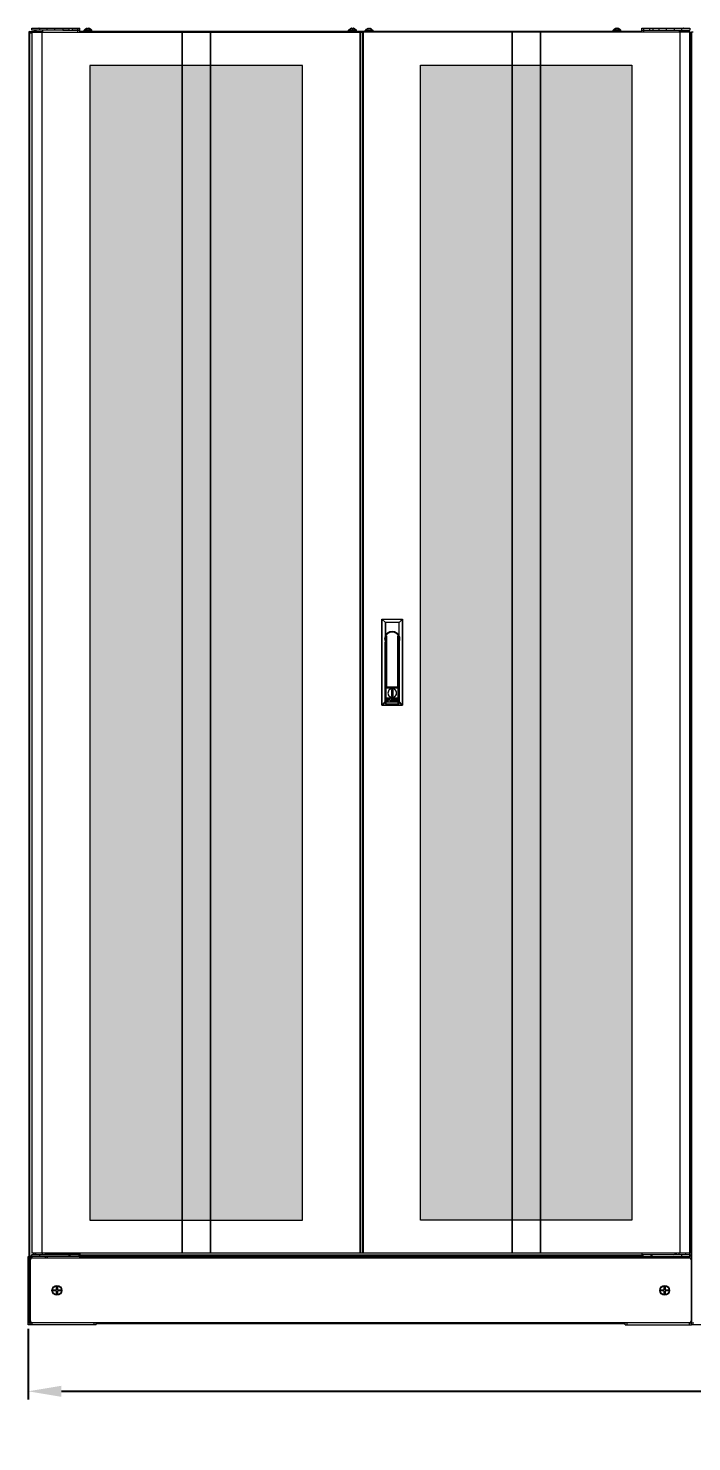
# Model space of a CAD drawing. Header units: millimetres. Extents: x 0 to 299, y -18 to 195.
# Drawn here: x 0 to 99.9, y -17.6 to 195 of the extents above; entities that cross this region are included whole.
import ezdxf

# ---------------------------------------------------------------- set-up
doc = ezdxf.new("R2010")
doc.units = ezdxf.units.MM
for name, color, linetype in [('2401-00329-M6-16TMHO_0', 7, 'Continuous'), ('2401-00460-M6-12PSTTHC_0', 7, 'Continuous'), ('2404-00056_0', 7, 'Continuous'), ('4204-00441-MS731-1_0', 7, 'Continuous'), ('4212-06592_0', 7, 'Continuous'), ('4212-06603_1_0', 7, 'Continuous'), ('4212-06603_1_MIR_0', 7, 'Continuous'), ('4212-06603_2_0', 7, 'Continuous'), ('4212-06603_2_MIR_0', 7, 'Continuous'), ('4212-06607_0', 7, 'Continuous'), ('4212-06611_0', 7, 'Continuous'), ('4212-06613_1_0', 7, 'Continuous'), ('4212-06613_2_0', 7, 'Continuous'), ('4212-06613_2_MIR_0', 7, 'Continuous'), ('4212-06613_3_0', 7, 'Continuous'), ('4212-06614_1_0', 7, 'Continuous'), ('4212-06615_1_0', 7, 'Continuous'), ('4212-06616_1_0', 7, 'Continuous'), ('4212-14520_0', 7, 'Continuous'), ('4212-14525_0', 7, 'Continuous'), ('4212-14541_0', 7, 'Continuous'), ('4212-14557_0', 7, 'Continuous'), ('4212-14559_1_0', 7, 'Continuous'), ('4212-14578_1_0', 7, 'Continuous'), ('4212-15502_0', 7, 'Continuous')]:
    doc.layers.add(name, color=color, linetype=linetype)
doc.styles.get("Standard").update_dxf_attribs({"font": 'arial.ttf'})
doc.dimstyles.new('ISO-25', dxfattribs={"dimtxt": 2.5, "dimasz": 2.5, "dimexe": 1.25, "dimexo": 0.625, "dimtad": 1, "dimtxsty": 'Standard', "dimcen": 2.5, "dimadec": 0, "dimazin": 0, "dimtfac": 1, "dimtmove": 0, "dimatfit": 3, "dimfxl": 1, "dimarcsym": 0})

# ---------------------------------------------------------------- blocks, each defined once
blk = doc.blocks.new('*D7')
at = {"color": 0, "lineweight": -2, "transparency": 16777216}
for p, q in [((0, -0.62), (0, -11.26)), ((299.19, -0.62), (299.19, -11.26)), ((5, -10.01), (134.78, -10.01)), ((294.19, -10.01), (164.41, -10.01))]:
    blk.add_line(p, q, dxfattribs=at)
at = {"color": 0, "transparency": 16777216}
for points in [[(5, -9.17), (5, -10.84), (0, -10.01)], [(294.19, -9.17), (294.19, -10.84), (299.19, -10.01)]]:
    blk.add_solid(points, dxfattribs=at)
at = {"layer": 'Defpoints', "color": 0, "transparency": 16777216}
for p in [(0, 0), (299.19, 0), (299.19, -10.01)]:
    blk.add_point(p, dxfattribs=at)
at = {"color": 0, "transparency": 16777216, "insert": (149.6, -10.01), "char_height": 5, "attachment_point": 5, "rotation": 1}
blk.add_mtext('3000 mm', dxfattribs=at)

msp = doc.modelspace()

# ---------------------------------------------------------------- hatches: boundary and pattern name
at = {"lineweight": 18}
h = msp.add_hatch(dxfattribs=at)
h.set_pattern_fill('HONEY', color=256, scale=0.298618, style=0)
h.set_pattern_definition([(0, (-4325.0375, -836.6914), (1.4221659, 0.82108767), [0.9481106, -1.8962212]), (120, (-4325.0375, -836.6914), (-1.42216573, 0.82108796), [0.9481106, -1.8962212]), (60, (-4325.0375, -836.6914), (1.7e-07, 1.64217563), [-1.8962212, 0.9481106])])
h.paths.add_polyline_path([(9.267, 189.393), (9.267, 15.727), (41.279, 15.727), (41.279, 189.393)])
edge = h.paths.add_edge_path()
edge.add_line((59.037, 15.727), (59.037, 189.443))
edge.add_line((90.849, 15.727), (59.037, 15.727))
edge.add_line((90.849, 189.443), (90.849, 15.727))
edge.add_line((59.037, 189.443), (90.849, 189.443))
edge = h.paths.add_edge_path()
edge.add_line((289.928, 15.727), (208.345, 15.727))
edge.add_line((208.345, 15.727), (208.345, 189.443))
edge.add_line((238.018, 189.443), (208.345, 189.443))
edge.add_line((238.018, 132.507), (238.018, 189.443))
edge.add_line((238.018, 132.507), (260.255, 132.507))
edge.add_line((260.255, 132.507), (260.255, 189.443))
edge.add_line((260.255, 189.443), (289.928, 189.443))
edge.add_line((289.928, 189.443), (289.928, 15.727))
edge = h.paths.add_edge_path()
edge.add_line((190.389, 15.727), (108.806, 15.727))
edge.add_line((108.806, 15.727), (108.806, 189.443))
edge.add_line((190.389, 189.443), (190.389, 15.727))
edge.add_line((108.806, 189.443), (190.389, 189.443))

# ---------------------------------------------------------------- linework, layer by layer
at = {"layer": '2401-00329-M6-16TMHO_0', "color": 7, "linetype": 'Continuous', "lineweight": 18}
for p, q in [((3.723, 5.101), (3.723, 5.251)), ((3.723, 5.251), (4.245, 5.251)), ((4.245, 5.101), (3.723, 5.101)), ((4.245, 5.251), (4.245, 5.773)), ((4.245, 5.773), (4.395, 5.773)), ((4.245, 4.579), (4.245, 5.101)), ((4.395, 4.579), (4.245, 4.579)), ((4.395, 5.773), (4.395, 5.251)), ((4.395, 5.251), (4.917, 5.251)), ((4.395, 5.101), (4.395, 4.579)), ((4.917, 5.101), (4.395, 5.101)), ((4.917, 5.251), (4.917, 5.101)), ((95.199, 5.251), (95.722, 5.251)), ((95.199, 5.101), (95.199, 5.251)), ((95.722, 5.101), (95.199, 5.101)), ((95.722, 5.773), (95.871, 5.773)), ((95.722, 5.251), (95.722, 5.773)), ((95.722, 4.579), (95.722, 5.101)), ((95.871, 4.579), (95.722, 4.579)), ((95.871, 5.773), (95.871, 5.251)), ((95.871, 5.251), (96.394, 5.251)), ((96.394, 5.101), (95.871, 5.101)), ((95.871, 5.101), (95.871, 4.579)), ((96.394, 5.251), (96.394, 5.101))]:
    msp.add_line(p, q, dxfattribs=at)
for centre in [(4.32, 5.176), (95.796, 5.176)]:
    msp.add_circle(centre, 0.697, dxfattribs=at)
at = {"layer": '2401-00460-M6-12PSTTHC_0', "color": 7, "linetype": 'Continuous', "lineweight": 18}
for p, q in [((0.936, 194.549), (0.936, 194.699)), ((1.443, 195), (1.428, 194.997)), ((1.458, 195.001), (1.443, 195)), ((1.458, 194.997), (1.458, 195.001)), ((1.608, 195.001), (1.608, 194.997)), ((1.622, 195), (1.608, 195.001)), ((1.637, 194.997), (1.622, 195)), ((8.401, 194.549), (8.401, 194.709)), ((9.596, 194.709), (8.401, 194.709)), ((8.675, 194.919), (8.675, 194.924)), ((8.836, 194.985), (8.817, 194.98)), ((8.851, 194.989), (8.834, 194.985)), ((8.865, 194.992), (8.85, 194.988)), ((8.88, 194.995), (8.864, 194.992)), ((8.894, 194.997), (8.879, 194.995)), ((8.894, 194.997), (8.909, 195)), ((8.924, 195.001), (8.909, 195)), ((8.924, 194.919), (8.924, 195.001)), ((9.073, 195.001), (9.073, 194.919)), ((9.088, 195), (9.073, 195.001)), ((9.103, 194.997), (9.088, 195)), ((9.118, 194.995), (9.102, 194.997)), ((9.132, 194.992), (9.117, 194.995)), ((9.147, 194.988), (9.131, 194.992)), ((9.162, 194.985), (9.146, 194.989)), ((9.32, 194.92), (9.322, 194.919)), ((9.322, 194.924), (9.322, 194.919)), ((9.596, 194.549), (9.596, 194.709)), ((48.217, 194.549), (48.217, 194.709)), ((49.411, 194.709), (48.217, 194.709)), ((48.491, 194.919), (48.491, 194.924)), ((48.652, 194.985), (48.633, 194.98)), ((48.667, 194.989), (48.65, 194.985)), ((48.681, 194.992), (48.665, 194.988)), ((48.695, 194.995), (48.68, 194.992)), ((48.71, 194.997), (48.695, 194.995)), ((48.709, 194.997), (48.724, 195)), ((48.739, 195.001), (48.725, 195)), ((48.739, 194.919), (48.739, 195.001)), ((48.889, 195.001), (48.889, 194.919)), ((48.904, 195), (48.889, 195.001)), ((48.919, 194.997), (48.904, 195)), ((48.933, 194.995), (48.918, 194.997)), ((48.948, 194.992), (48.933, 194.995)), ((48.963, 194.988), (48.947, 194.992)), ((48.978, 194.985), (48.961, 194.989)), ((49.136, 194.92), (49.138, 194.919)), ((49.138, 194.924), (49.138, 194.919)), ((49.411, 194.549), (49.411, 194.709)), ((50.705, 194.549), (50.705, 194.679)), ((51.9, 194.679), (50.705, 194.679)), ((50.979, 194.889), (50.979, 194.894)), ((51.14, 194.955), (51.121, 194.95)), ((51.155, 194.959), (51.138, 194.955)), ((51.169, 194.962), (51.154, 194.959)), ((51.184, 194.965), (51.168, 194.962)), ((51.198, 194.968), (51.183, 194.965)), ((51.198, 194.967), (51.213, 194.97)), ((51.228, 194.971), (51.213, 194.97)), ((51.228, 194.889), (51.228, 194.971)), ((51.377, 194.971), (51.377, 194.889)), ((51.392, 194.97), (51.377, 194.971)), ((51.407, 194.967), (51.392, 194.97)), ((51.422, 194.965), (51.407, 194.968)), ((51.437, 194.962), (51.421, 194.965)), ((51.451, 194.959), (51.436, 194.962)), ((51.467, 194.955), (51.45, 194.959)), ((51.624, 194.891), (51.626, 194.889)), ((51.626, 194.894), (51.626, 194.889)), ((51.9, 194.549), (51.9, 194.679)), ((88.032, 194.549), (88.032, 194.709)), ((89.227, 194.709), (88.032, 194.709)), ((88.306, 194.919), (88.306, 194.924)), ((88.468, 194.985), (88.449, 194.98)), ((88.482, 194.989), (88.466, 194.985)), ((88.497, 194.992), (88.481, 194.988)), ((88.511, 194.995), (88.496, 194.992)), ((88.526, 194.997), (88.51, 194.995)), ((88.525, 194.997), (88.54, 195)), ((88.555, 195.001), (88.54, 195)), ((88.555, 194.919), (88.555, 195.001)), ((88.704, 195.001), (88.704, 194.919)), ((88.719, 195), (88.704, 195.001)), ((88.734, 194.997), (88.719, 195)), ((88.749, 194.995), (88.734, 194.997)), ((88.764, 194.992), (88.748, 194.995)), ((88.778, 194.988), (88.763, 194.992)), ((88.794, 194.985), (88.777, 194.989)), ((88.951, 194.92), (88.953, 194.919)), ((88.953, 194.924), (88.953, 194.919)), ((89.227, 194.549), (89.227, 194.709)), ((98.494, 195), (98.479, 194.997)), ((98.509, 195.001), (98.494, 195)), ((98.509, 194.997), (98.509, 195.001)), ((98.658, 195.001), (98.658, 194.997)), ((98.673, 195), (98.658, 195.001)), ((98.688, 194.997), (98.673, 195)), ((99.181, 194.549), (99.181, 194.699))]:
    msp.add_line(p, q, dxfattribs=at)
for points in [[(8.675, 194.924), (8.649, 194.909), (8.588, 194.869), (8.526, 194.823), (8.464, 194.769), (8.401, 194.709)], [(8.675, 194.919), (8.704, 194.935), (8.731, 194.947), (8.755, 194.958), (8.777, 194.966), (8.798, 194.974), (8.817, 194.98)], [(8.82, 194.981), (8.803, 194.975), (8.783, 194.969), (8.762, 194.96), (8.739, 194.951), (8.717, 194.941), (8.701, 194.933)], [(8.998, 194.924), (8.973, 194.924), (8.949, 194.922), (8.924, 194.919)], [(9.073, 194.919), (9.048, 194.922), (9.023, 194.924), (8.998, 194.924)], [(9.322, 194.919), (9.292, 194.935), (9.266, 194.947), (9.242, 194.958), (9.219, 194.966), (9.199, 194.974), (9.179, 194.98), (9.16, 194.985)], [(9.176, 194.981), (9.194, 194.975), (9.214, 194.969), (9.235, 194.96), (9.258, 194.951), (9.28, 194.941), (9.296, 194.933)], [(9.322, 194.924), (9.347, 194.909), (9.409, 194.869), (9.471, 194.823), (9.533, 194.769), (9.596, 194.709)], [(48.49, 194.924), (48.465, 194.909), (48.403, 194.869), (48.342, 194.823), (48.279, 194.769), (48.217, 194.709)], [(48.491, 194.919), (48.52, 194.935), (48.546, 194.947), (48.571, 194.958), (48.593, 194.966), (48.614, 194.974), (48.633, 194.98)], [(48.636, 194.981), (48.618, 194.975), (48.599, 194.969), (48.577, 194.96), (48.555, 194.951), (48.532, 194.941), (48.516, 194.933)], [(48.814, 194.924), (48.789, 194.924), (48.764, 194.922), (48.739, 194.919)], [(48.889, 194.919), (48.864, 194.922), (48.839, 194.924), (48.814, 194.924)], [(49.138, 194.919), (49.108, 194.935), (49.082, 194.947), (49.057, 194.958), (49.035, 194.966), (49.014, 194.974), (48.995, 194.98), (48.976, 194.985)], [(48.992, 194.981), (49.01, 194.975), (49.029, 194.969), (49.051, 194.96), (49.073, 194.951), (49.096, 194.941), (49.112, 194.933)], [(49.138, 194.924), (49.163, 194.909), (49.225, 194.869), (49.287, 194.823), (49.349, 194.769), (49.411, 194.709)], [(50.979, 194.894), (50.954, 194.88), (50.892, 194.84), (50.83, 194.793), (50.768, 194.739), (50.705, 194.679)], [(50.979, 194.889), (51.008, 194.905), (51.035, 194.918), (51.059, 194.928), (51.081, 194.937), (51.102, 194.944), (51.121, 194.95)], [(51.124, 194.951), (51.107, 194.945), (51.087, 194.939), (51.066, 194.931), (51.043, 194.921), (51.021, 194.911), (51.005, 194.903)], [(51.302, 194.894), (51.278, 194.894), (51.253, 194.892), (51.228, 194.889)], [(51.377, 194.889), (51.352, 194.892), (51.327, 194.894), (51.302, 194.894)], [(51.626, 194.889), (51.597, 194.905), (51.57, 194.918), (51.546, 194.928), (51.524, 194.937), (51.503, 194.944), (51.484, 194.95), (51.465, 194.955)], [(51.481, 194.951), (51.498, 194.945), (51.518, 194.939), (51.539, 194.931), (51.562, 194.921), (51.584, 194.911), (51.6, 194.903)], [(51.626, 194.894), (51.651, 194.88), (51.713, 194.84), (51.775, 194.793), (51.837, 194.739), (51.9, 194.679)], [(88.306, 194.924), (88.281, 194.909), (88.219, 194.869), (88.157, 194.823), (88.095, 194.769), (88.032, 194.709)], [(88.306, 194.919), (88.336, 194.935), (88.362, 194.947), (88.386, 194.958), (88.409, 194.966), (88.429, 194.974), (88.449, 194.98)], [(88.452, 194.981), (88.434, 194.975), (88.414, 194.969), (88.393, 194.96), (88.37, 194.951), (88.348, 194.941), (88.332, 194.933)], [(88.63, 194.924), (88.605, 194.924), (88.58, 194.922), (88.555, 194.919)], [(88.704, 194.919), (88.679, 194.922), (88.655, 194.924), (88.63, 194.924)], [(88.953, 194.919), (88.924, 194.935), (88.897, 194.947), (88.873, 194.958), (88.851, 194.966), (88.83, 194.974), (88.811, 194.98), (88.792, 194.985)], [(88.808, 194.981), (88.825, 194.975), (88.845, 194.969), (88.866, 194.96), (88.889, 194.951), (88.911, 194.941), (88.927, 194.933)], [(88.953, 194.924), (88.979, 194.909), (89.04, 194.869), (89.102, 194.823), (89.164, 194.769), (89.227, 194.709)]]:
    msp.add_lwpolyline(points, dxfattribs=at)
at = {"layer": '2404-00056_0', "color": 7, "linetype": 'Continuous', "lineweight": 18}
for centre in [(4.32, 5.176), (95.796, 5.176)]:
    msp.add_circle(centre, 0.747, dxfattribs=at)
at = {"layer": '4204-00441-MS731-1_0', "color": 7, "linetype": 'Continuous', "lineweight": 18}
for p, q in [((53.244, 93.194), (53.244, 106.134)), ((53.759, 105.618), (53.244, 106.134)), ((53.244, 106.134), (56.329, 106.134)), ((53.262, 93.243), (53.262, 106.115)), ((53.262, 106.115), (56.311, 106.115)), ((53.728, 105.65), (53.728, 103.583)), ((55.845, 105.65), (53.728, 105.65)), ((53.759, 105.618), (53.759, 103.652)), ((55.814, 105.618), (53.759, 105.618)), ((55.814, 105.618), (56.329, 106.134)), ((55.814, 103.652), (55.814, 105.618)), ((55.845, 103.583), (55.845, 105.65)), ((56.311, 106.115), (56.311, 93.243)), ((56.329, 106.134), (56.329, 93.194)), ((53.741, 93.722), (53.741, 102.681)), ((53.791, 93.393), (53.791, 102.582)), ((53.841, 102.595), (53.841, 103.446)), ((53.891, 103.557), (53.891, 95.981)), ((53.94, 103.587), (53.94, 95.981)), ((55.632, 95.981), (55.632, 103.587)), ((55.682, 95.981), (55.682, 103.557)), ((55.732, 102.595), (55.732, 103.446)), ((55.782, 102.582), (55.782, 93.393)), ((55.832, 102.681), (55.832, 93.722)), ((53.94, 95.981), (53.891, 95.981)), ((53.891, 93.393), (53.891, 95.732)), ((55.682, 95.732), (53.891, 95.732)), ((53.99, 95.931), (53.99, 95.881)), ((53.99, 95.931), (55.583, 95.931)), ((53.99, 95.881), (55.583, 95.881)), ((55.583, 95.931), (55.583, 95.881)), ((55.632, 95.981), (55.682, 95.981)), ((55.682, 93.393), (55.682, 95.732)), ((53.262, 93.243), (53.741, 93.722)), ((53.293, 93.212), (53.765, 93.684)), ((55.682, 94.239), (53.891, 94.239)), ((53.891, 93.701), (55.682, 93.701)), ((54.085, 93.789), (54.085, 94.18)), ((54.085, 94.18), (54.281, 94.18)), ((54.134, 93.789), (54.085, 93.789)), ((54.134, 94.139), (54.134, 94.014)), ((54.289, 94.139), (54.134, 94.139)), ((54.134, 94.014), (54.289, 94.014)), ((54.134, 93.964), (54.134, 93.789)), ((54.281, 93.964), (54.134, 93.964)), ((54.281, 94.18), (54.321, 94.172)), ((54.321, 93.972), (54.281, 93.964)), ((54.313, 94.13), (54.289, 94.139)), ((54.289, 94.014), (54.313, 94.022)), ((54.33, 94.114), (54.313, 94.13)), ((54.313, 94.022), (54.33, 94.039)), ((54.321, 94.172), (54.354, 94.147)), ((54.354, 93.997), (54.321, 93.972)), ((54.338, 94.089), (54.33, 94.114)), ((54.33, 94.039), (54.338, 94.064)), ((54.338, 94.064), (54.338, 94.089)), ((54.354, 94.147), (54.379, 94.114)), ((54.379, 94.031), (54.354, 93.997)), ((54.379, 94.114), (54.387, 94.089)), ((54.387, 94.055), (54.379, 94.031)), ((54.387, 94.089), (54.387, 94.055)), ((54.452, 94.18), (54.452, 93.922)), ((54.501, 94.18), (54.452, 94.18)), ((54.452, 93.922), (54.46, 93.881)), ((54.46, 93.881), (54.476, 93.847)), ((54.476, 93.847), (54.509, 93.814)), ((54.501, 93.922), (54.501, 94.18)), ((54.509, 93.889), (54.501, 93.922)), ((54.525, 93.864), (54.509, 93.889)), ((54.509, 93.814), (54.542, 93.797)), ((54.55, 93.847), (54.525, 93.864)), ((54.542, 93.797), (54.582, 93.789)), ((54.582, 93.839), (54.55, 93.847)), ((54.615, 93.839), (54.582, 93.839)), ((54.582, 93.789), (54.615, 93.789)), ((54.647, 93.847), (54.615, 93.839)), ((54.615, 93.789), (54.656, 93.797)), ((54.672, 93.864), (54.647, 93.847)), ((54.656, 93.797), (54.688, 93.814)), ((54.688, 93.889), (54.672, 93.864)), ((54.696, 93.922), (54.688, 93.889)), ((54.688, 93.814), (54.721, 93.847)), ((54.696, 94.18), (54.696, 93.922)), ((54.745, 94.18), (54.696, 94.18)), ((54.712, 94.527), (54.712, 95.503)), ((54.712, 95.503), (54.861, 95.503)), ((54.712, 95.493), (54.861, 95.493)), ((54.861, 94.527), (54.712, 94.527)), ((54.721, 93.847), (54.737, 93.881)), ((54.737, 93.881), (54.745, 93.922)), ((54.745, 93.922), (54.745, 94.18)), ((54.81, 93.897), (54.819, 93.864)), ((54.859, 93.897), (54.81, 93.897)), ((54.819, 93.864), (54.843, 93.822)), ((54.843, 94.122), (54.835, 94.089)), ((54.835, 94.089), (54.835, 94.055)), ((54.835, 94.055), (54.843, 94.022)), ((54.876, 94.155), (54.843, 94.122)), ((54.843, 94.022), (54.876, 93.989)), ((54.843, 93.822), (54.884, 93.797)), ((54.867, 93.872), (54.859, 93.897)), ((54.861, 95.503), (54.861, 94.527)), ((54.892, 93.847), (54.867, 93.872)), ((54.908, 94.172), (54.876, 94.155)), ((54.876, 93.989), (54.908, 93.972)), ((54.884, 94.08), (54.892, 94.105)), ((54.884, 94.064), (54.884, 94.08)), ((54.892, 94.039), (54.884, 94.064)), ((54.884, 93.797), (54.925, 93.789)), ((54.892, 94.105), (54.916, 94.122)), ((54.916, 94.022), (54.892, 94.039)), ((54.925, 93.839), (54.892, 93.847)), ((54.941, 94.18), (54.908, 94.172)), ((54.908, 93.972), (54.941, 93.964)), ((54.916, 94.122), (54.941, 94.13)), ((54.941, 94.014), (54.916, 94.022)), ((54.99, 93.839), (54.925, 93.839)), ((54.925, 93.789), (54.99, 93.789)), ((54.982, 94.18), (54.941, 94.18)), ((54.941, 94.13), (54.99, 94.13)), ((54.99, 94.014), (54.941, 94.014)), ((54.941, 93.964), (54.99, 93.964)), ((55.022, 94.172), (54.982, 94.18)), ((54.99, 94.13), (55.014, 94.122)), ((55.03, 94.006), (54.99, 94.014)), ((54.99, 93.964), (55.022, 93.956)), ((55.022, 93.847), (54.99, 93.839)), ((54.99, 93.789), (55.03, 93.797)), ((55.014, 94.122), (55.03, 94.105)), ((55.055, 94.147), (55.022, 94.172)), ((55.022, 93.956), (55.047, 93.939)), ((55.047, 93.864), (55.022, 93.847)), ((55.03, 94.105), (55.039, 94.089)), ((55.063, 93.989), (55.03, 94.006)), ((55.03, 93.797), (55.063, 93.814)), ((55.039, 94.089), (55.088, 94.089)), ((55.047, 93.939), (55.063, 93.914)), ((55.063, 93.889), (55.047, 93.864)), ((55.079, 94.114), (55.055, 94.147)), ((55.096, 93.956), (55.063, 93.989)), ((55.063, 93.914), (55.063, 93.889)), ((55.063, 93.814), (55.096, 93.847)), ((55.088, 94.089), (55.079, 94.114)), ((55.112, 93.922), (55.096, 93.956)), ((55.096, 93.847), (55.112, 93.881)), ((55.112, 93.881), (55.112, 93.922)), ((55.177, 93.789), (55.177, 94.18)), ((55.177, 94.18), (55.226, 94.18)), ((55.226, 93.789), (55.177, 93.789)), ((55.226, 94.18), (55.226, 94.022)), ((55.226, 94.022), (55.454, 94.022)), ((55.226, 93.972), (55.226, 93.789)), ((55.454, 93.972), (55.226, 93.972)), ((55.415, 94.863), (55.433, 95.015)), ((55.454, 94.022), (55.454, 94.18)), ((55.454, 94.18), (55.503, 94.18)), ((55.454, 93.789), (55.454, 93.972)), ((55.503, 93.789), (55.454, 93.789)), ((55.503, 94.18), (55.503, 93.789)), ((56.279, 93.212), (55.808, 93.684)), ((56.311, 93.243), (55.832, 93.722)), ((53.247, 93.231), (53.244, 93.243)), ((53.244, 93.243), (53.262, 93.243)), ((53.244, 93.194), (56.329, 93.194)), ((53.258, 93.221), (53.247, 93.231)), ((53.254, 93.194), (53.267, 93.196)), ((53.262, 93.243), (53.271, 93.232)), ((53.271, 93.232), (53.281, 93.221)), ((53.281, 93.221), (53.293, 93.212)), ((56.279, 93.212), (53.293, 93.212)), ((53.791, 93.393), (55.782, 93.393)), ((56.279, 93.212), (56.291, 93.221)), ((56.279, 93.194), (56.279, 93.212)), ((56.291, 93.221), (56.302, 93.232)), ((56.302, 93.232), (56.311, 93.243)), ((56.329, 93.204), (56.326, 93.217))]:
    msp.add_line(p, q, dxfattribs=at)
for points in [[(53.765, 93.684), (53.758, 93.689), (53.751, 93.696), (53.746, 93.704), (53.742, 93.712), (53.741, 93.722)], [(53.791, 93.629), (53.789, 93.646), (53.784, 93.661), (53.776, 93.674), (53.765, 93.684)], [(55.433, 95.015), (55.415, 95.167), (55.359, 95.31), (55.271, 95.436), (55.154, 95.537), (55.016, 95.608), (54.864, 95.645), (54.708, 95.645), (54.557, 95.608), (54.419, 95.537), (54.302, 95.436), (54.213, 95.31), (54.158, 95.167), (54.139, 95.015)], [(54.139, 95.015), (54.158, 94.863), (54.213, 94.72), (54.302, 94.594), (54.419, 94.493), (54.557, 94.422), (54.708, 94.385), (54.864, 94.385), (55.016, 94.422), (55.154, 94.493), (55.271, 94.594), (55.359, 94.72), (55.415, 94.863)], [(54.139, 95.005), (54.156, 94.864), (54.203, 94.73), (54.281, 94.61), (54.383, 94.509), (54.506, 94.434), (54.642, 94.387), (54.786, 94.371), (54.93, 94.387), (55.067, 94.434), (55.19, 94.509), (55.292, 94.61), (55.369, 94.73), (55.417, 94.864), (55.433, 95.005)], [(55.808, 93.684), (55.797, 93.674), (55.789, 93.661), (55.784, 93.646), (55.782, 93.629)], [(55.808, 93.684), (55.82, 93.694), (55.829, 93.707), (55.832, 93.722)], [(53.293, 93.212), (53.274, 93.215), (53.258, 93.221)], [(53.267, 93.196), (53.279, 93.203), (53.293, 93.212)], [(56.301, 93.208), (56.291, 93.197), (56.279, 93.194)], [(56.311, 93.243), (56.308, 93.224), (56.301, 93.208)], [(56.326, 93.217), (56.32, 93.229), (56.311, 93.243)]]:
    msp.add_lwpolyline(points, dxfattribs=at)
for centre, radius, start, end in [((54.786, 103.147), 1.145, 330.40815, 209.59185), ((54.786, 103.147), 1.095, 329.72736, 210.27264), ((54.786, 103.147), 1.045, 334.79123, 205.20877), ((53.99, 103.446), 0.149, 109.47122, 180), ((55.583, 103.446), 0.149, 0, 70.52878), ((53.99, 95.981), 0.0995, 180, 270), ((53.99, 95.981), 0.0498, 180, 270), ((55.583, 95.981), 0.0995, 270, 360), ((55.583, 95.981), 0.0498, 270, 0)]:
    msp.add_arc(centre, radius, start, end, dxfattribs=at)
at = {"layer": '4212-06592_0', "color": 7, "linetype": 'Continuous', "lineweight": 18}
for p, q in [((0.289, 194.4), (0.289, 194.32)), ((0.508, 194.4), (0.508, 194.32)), ((99.579, 194.4), (99.828, 194.4)), ((99.609, 10.023), (99.609, 194.4)), ((99.828, 194.4), (99.828, 0.299)), ((99.828, 0.299), (99.828, 194.4)), ((100.077, 194.4), (99.828, 194.4)), ((2.558, 10.75), (2.558, 10.551)), ((97.558, 10.551), (97.558, 10.75)), ((0.289, 10.372), (0.289, 0.299)), ((0.508, 10.372), (0.508, 10.023)), ((2.558, 10.253), (2.558, 10.053)), ((2.777, 10.253), (2.777, 10.053)), ((97.339, 10.053), (97.339, 10.253)), ((97.558, 10.053), (97.558, 10.253)), ((0.289, 0.299), (0.637, 0.299)), ((0.508, 0.329), (0.508, 0.299)), ((99.479, 0.299), (99.828, 0.299)), ((99.609, 0.299), (99.609, 0.329)), ((99.828, 0.299), (100.176, 0.299))]:
    msp.add_line(p, q, dxfattribs=at)
at = {"layer": '4212-06603_1_0', "color": 7, "linetype": 'Continuous', "lineweight": 18}
for p, q in [((10.243, 0), (0, 0)), ((0.289, 0), (0.289, 0.299)), ((0.51, 0.299), (0.637, 0.299)), ((0.587, 0), (0.587, 0.299)), ((9.944, 0), (9.944, 0.299)), ((10.243, 0), (10.243, 0.299)), ((99.828, 0), (99.828, 0.299)), ((109.782, 0), (99.828, 0))]:
    msp.add_line(p, q, dxfattribs=at)
at = {"layer": '4212-06603_1_MIR_0', "color": 7, "linetype": 'Continuous', "lineweight": 18}
for p, q in [((89.874, 0), (89.874, 0.299)), ((89.874, 0), (99.828, 0)), ((90.173, 0), (90.173, 0.299)), ((99.479, 0.299), (99.607, 0.299)), ((99.529, 0), (99.529, 0.299)), ((99.828, 0.299), (99.828, 0))]:
    msp.add_line(p, q, dxfattribs=at)
at = {"layer": '4212-06603_2_0', "color": 7, "linetype": 'Continuous', "lineweight": 18}
msp.add_line((7.754, 10.053), (7.754, 10.253), dxfattribs=at)
msp.add_arc((2.996, 10.034), 0.219, 90, 174.60176, dxfattribs=at)
at = {"layer": '4212-06603_2_MIR_0', "color": 7, "linetype": 'Continuous', "lineweight": 18}
msp.add_line((92.362, 10.053), (92.362, 10.253), dxfattribs=at)
msp.add_arc((97.12, 10.034), 0.219, 5.39824, 90, dxfattribs=at)
at = {"layer": '4212-06607_0', "color": 7, "linetype": 'Continuous', "lineweight": 18}
for p, q in [((0.07, 194.4), (0.07, 10.372)), ((0.07, 194.4), (0.189, 194.4)), ((0.07, 194.32), (0.538, 194.32)), ((0.189, 194.519), (0.189, 194.4)), ((0.189, 194.519), (0.866, 194.519)), ((0.189, 194.4), (0.189, 194.32)), ((0.189, 194.4), (0.538, 194.4)), ((0.209, 194.32), (0.209, 10.372)), ((0.567, 194.4), (0.567, 194.519)), ((0.866, 194.4), (0.866, 194.519)), ((0.866, 10.75), (0.866, 10.671)), ((0.07, 10.372), (0.538, 10.372))]:
    msp.add_line(p, q, dxfattribs=at)
for centre, radius, start, end in [((0.189, 194.4), 0.119, 90, 180), ((0.567, 10.671), 0.299, 336.39486, 0)]:
    msp.add_arc(centre, radius, start, end, dxfattribs=at)
at = {"layer": '4212-06611_0', "color": 7, "linetype": 'Continuous', "lineweight": 18}
for p, q in [((0, 0), (0, 10.253)), ((0, 10.253), (0.289, 10.253)), ((0, 9.954), (0.149, 9.954)), ((0.149, 0.299), (0.149, 10.253)), ((0.149, 10.103), (0.189, 10.103)), ((0.189, 10.103), (0.189, 10.372)), ((0.289, 6.116), (0.174, 6.182)), ((0.174, 4.17), (0.174, 6.182)), ((0.289, 4.236), (0.174, 4.17)), ((0, 0.597), (0.149, 0.597)), ((0, 0.299), (0.149, 0.299))]:
    msp.add_line(p, q, dxfattribs=at)
for centre, radius, start, end in [((0.189, 10.253), 0.149, 270, 312.00436), ((0.199, 6.225), 0.0498, 180, 240), ((0.199, 4.127), 0.0498, 120, 180)]:
    msp.add_arc(centre, radius, start, end, dxfattribs=at)
at = {"layer": '4212-06613_1_0', "color": 7, "linetype": 'Continuous', "lineweight": 18}
for p, q in [((0.538, 194.699), (0.538, 194.997)), ((0.538, 194.997), (7.754, 194.997)), ((6.112, 194.699), (0.538, 194.699)), ((1.732, 194.699), (1.732, 194.997)), ((2.827, 194.699), (2.827, 194.997)), ((4.021, 194.699), (4.021, 194.997)), ((5.216, 194.997), (5.216, 194.699)), ((6.112, 194.997), (6.112, 194.699)), ((6.609, 194.997), (6.609, 194.699)), ((7.754, 194.699), (6.609, 194.699)), ((7.455, 194.699), (7.455, 194.997)), ((7.754, 194.699), (7.754, 194.997))]:
    msp.add_line(p, q, dxfattribs=at)
at = {"layer": '4212-06613_2_0', "color": 7, "linetype": 'Continuous', "lineweight": 18}
for p, q in [((1.234, 194.4), (1.234, 194.5)), ((5.216, 194.699), (7.754, 194.699)), ((7.455, 194.4), (7.455, 194.699)), ((7.754, 194.4), (7.754, 194.699))]:
    msp.add_line(p, q, dxfattribs=at)
at = {"layer": '4212-06613_2_MIR_0', "color": 7, "linetype": 'Continuous', "lineweight": 18}
for p, q in [((92.362, 194.4), (92.362, 194.699)), ((92.362, 194.699), (94.901, 194.699)), ((92.661, 194.4), (92.661, 194.699)), ((98.882, 194.5), (98.882, 194.4))]:
    msp.add_line(p, q, dxfattribs=at)
at = {"layer": '4212-06613_3_0', "color": 7, "linetype": 'Continuous', "lineweight": 18}
for p, q in [((1.155, 194.699), (1.155, 194.5)), ((1.155, 194.5), (2.15, 194.5)), ((1.354, 194.5), (1.354, 194.4)), ((1.951, 194.5), (1.951, 194.4)), ((2.15, 194.699), (2.15, 194.5)), ((97.966, 194.699), (97.966, 194.5)), ((97.966, 194.5), (98.962, 194.5)), ((98.166, 194.5), (98.166, 194.4)), ((98.763, 194.5), (98.763, 194.4)), ((98.962, 194.699), (98.962, 194.5)), ((1.155, 10.551), (1.155, 10.75)), ((2.15, 10.551), (2.15, 10.75)), ((97.966, 10.551), (97.966, 10.75)), ((98.962, 10.551), (98.962, 10.75))]:
    msp.add_line(p, q, dxfattribs=at)
at = {"layer": '4212-06614_1_0', "color": 7, "linetype": 'Continuous', "lineweight": 18}
for p, q in [((92.362, 194.699), (92.362, 194.997)), ((92.362, 194.997), (99.579, 194.997)), ((92.362, 194.699), (93.507, 194.699)), ((92.661, 194.699), (92.661, 194.997)), ((93.507, 194.997), (93.507, 194.699)), ((94.005, 194.997), (94.005, 194.699)), ((94.005, 194.699), (99.579, 194.699)), ((94.901, 194.997), (94.901, 194.699)), ((96.095, 194.699), (96.095, 194.997)), ((97.29, 194.699), (97.29, 194.997)), ((98.385, 194.699), (98.385, 194.997)), ((99.579, 194.997), (99.579, 194.699))]:
    msp.add_line(p, q, dxfattribs=at)
at = {"layer": '4212-06615_1_0', "color": 7, "linetype": 'Continuous', "lineweight": 18}
for p, q in [((2.727, 10.551), (2.727, 10.75)), ((7.754, 10.75), (7.754, 10.551)), ((0.538, 10.253), (0.538, 10.551)), ((0.538, 10.551), (7.754, 10.551)), ((7.754, 10.253), (0.538, 10.253)), ((1.732, 10.253), (1.732, 10.551)), ((7.754, 10.571), (2.727, 10.571)), ((6.177, 10.253), (6.177, 10.551)), ((6.333, 10.253), (6.333, 10.551)), ((7.611, 10.551), (7.611, 10.253)), ((7.754, 10.551), (7.754, 10.253))]:
    msp.add_line(p, q, dxfattribs=at)
at = {"layer": '4212-06616_1_0', "color": 7, "linetype": 'Continuous', "lineweight": 18}
for p, q in [((92.362, 10.75), (92.362, 10.551)), ((97.389, 10.551), (97.389, 10.75)), ((92.362, 10.571), (97.389, 10.571)), ((92.362, 10.551), (99.579, 10.551)), ((92.362, 10.551), (92.362, 10.253)), ((92.362, 10.253), (99.579, 10.253)), ((92.505, 10.551), (92.505, 10.253)), ((93.784, 10.253), (93.784, 10.551)), ((93.939, 10.253), (93.939, 10.551)), ((98.385, 10.253), (98.385, 10.551)), ((99.579, 10.551), (99.579, 10.253))]:
    msp.add_line(p, q, dxfattribs=at)
at = {"layer": '4212-14520_0', "color": 7, "linetype": 'Continuous', "lineweight": 18}
for p, q in [((2.814, 10.153), (2.777, 10.153)), ((92.362, 10.153), (7.754, 10.153)), ((97.339, 10.153), (97.302, 10.153)), ((10.243, 0.199), (89.874, 0.199))]:
    msp.add_line(p, q, dxfattribs=at)
at = {"layer": '4212-14525_0', "color": 7, "linetype": 'Continuous', "lineweight": 18}
for p, q in [((0.936, 194.519), (0.866, 194.519)), ((99.181, 194.519), (99.579, 194.519)), ((99.28, 194.4), (99.28, 194.519)), ((99.579, 194.4), (99.579, 194.519))]:
    msp.add_line(p, q, dxfattribs=at)
at = {"layer": '4212-14541_0', "color": 7, "linetype": 'Continuous', "lineweight": 18}
for p, q in [((0.338, 0.597), (0.338, 9.755)), ((0.637, 10.053), (99.479, 10.053)), ((99.778, 9.755), (99.778, 0.597)), ((99.878, 0.597), (99.878, 9.755)), ((99.479, 0.299), (0.637, 0.299))]:
    msp.add_line(p, q, dxfattribs=at)
for centre, start, end in [((0.637, 9.755), 90, 180), ((99.479, 9.755), 0, 90), ((0.637, 0.597), 180, 270), ((99.479, 0.597), 270, 0)]:
    msp.add_arc(centre, 0.299, start, end, dxfattribs=at)
at = {"layer": '4212-14557_0', "color": 7, "linetype": 'Continuous', "lineweight": 18}
for p, q in [((0.936, 194.4), (0.936, 194.549)), ((0.936, 194.549), (1.155, 194.549)), ((7.754, 194.549), (92.362, 194.549)), ((8.003, 194.4), (8.003, 194.549)), ((8.501, 194.4), (8.501, 194.549)), ((15.817, 194.4), (15.817, 194.549)), ((16.115, 194.4), (16.115, 194.549)), ((16.812, 194.4), (16.812, 194.549)), ((17.111, 194.4), (17.111, 194.549)), ((83.006, 194.4), (83.006, 194.549)), ((83.304, 194.4), (83.304, 194.549)), ((84.001, 194.4), (84.001, 194.549)), ((84.3, 194.4), (84.3, 194.549)), ((91.616, 194.4), (91.616, 194.549)), ((92.114, 194.4), (92.114, 194.549)), ((98.962, 194.549), (99.181, 194.549)), ((99.181, 194.4), (99.181, 194.549))]:
    msp.add_line(p, q, dxfattribs=at)
at = {"layer": '4212-14559_1_0', "color": 7, "linetype": 'Continuous', "lineweight": 18}
for p, q in [((0.538, 194.4), (0.538, 10.75)), ((0.538, 194.4), (50.307, 194.4)), ((2.031, 194.4), (2.031, 10.75)), ((23.108, 194.4), (23.108, 10.75)), ((23.167, 194.4), (23.167, 10.75)), ((27.379, 194.4), (27.379, 10.75)), ((27.438, 194.4), (27.438, 10.75)), ((49.889, 194.4), (49.889, 10.75)), ((50.008, 194.4), (50.008, 10.75)), ((50.028, 10.75), (50.028, 194.4)), ((50.307, 10.75), (0.538, 10.75))]:
    msp.add_line(p, q, dxfattribs=at)
at = {"layer": '4212-14559_1_0', "color": 0, "linetype": 'Continuous', "lineweight": 18}
for p, q in [((9.267, 189.393), (9.267, 15.727)), ((41.279, 189.393), (9.267, 189.393)), ((41.279, 15.727), (41.279, 189.393)), ((9.267, 15.727), (41.279, 15.727))]:
    msp.add_line(p, q, dxfattribs=at)
at = {"layer": '4212-14578_1_0', "color": 7, "linetype": 'Continuous', "lineweight": 18}
for p, q in [((50.307, 194.4), (50.307, 10.75)), ((99.579, 194.4), (50.307, 194.4)), ((50.427, 194.4), (50.427, 10.75)), ((72.778, 194.4), (72.778, 10.75)), ((72.837, 194.4), (72.837, 10.75)), ((77.049, 194.4), (77.049, 10.75)), ((77.108, 194.4), (77.108, 10.75)), ((98.086, 194.4), (98.086, 10.75)), ((99.579, 194.4), (99.579, 10.75)), ((99.579, 10.75), (50.307, 10.75))]:
    msp.add_line(p, q, dxfattribs=at)
at = {"layer": '4212-14578_1_0', "color": 0, "linetype": 'Continuous', "lineweight": 18}
for p, q in [((59.037, 15.727), (59.037, 189.443)), ((59.037, 189.443), (90.849, 189.443)), ((90.849, 189.443), (90.849, 15.727)), ((90.849, 15.727), (59.037, 15.727))]:
    msp.add_line(p, q, dxfattribs=at)
at = {"layer": '4212-15502_0', "color": 7, "linetype": 'Continuous', "lineweight": 18}
for p, q in [((92.362, 10.472), (7.754, 10.472)), ((92.362, 10.253), (7.754, 10.253))]:
    msp.add_line(p, q, dxfattribs=at)

# ---------------------------------------------------------------- dimensions: what is measured, and where the dimension line sits
dim = msp.add_linear_dim(base=(299.195, -10.006), p1=(0, 0), p2=(299.195, 0), text='3000 mm', dimstyle='ISO-25', override={"dimtxt": 5, "dimasz": 5})
dim.commit()
dim.dimension.update_dxf_attribs({"geometry": '*D7', "text_midpoint": (149.597, -10.006), "text_rotation": 1})

doc.saveas('drawing.dxf')
